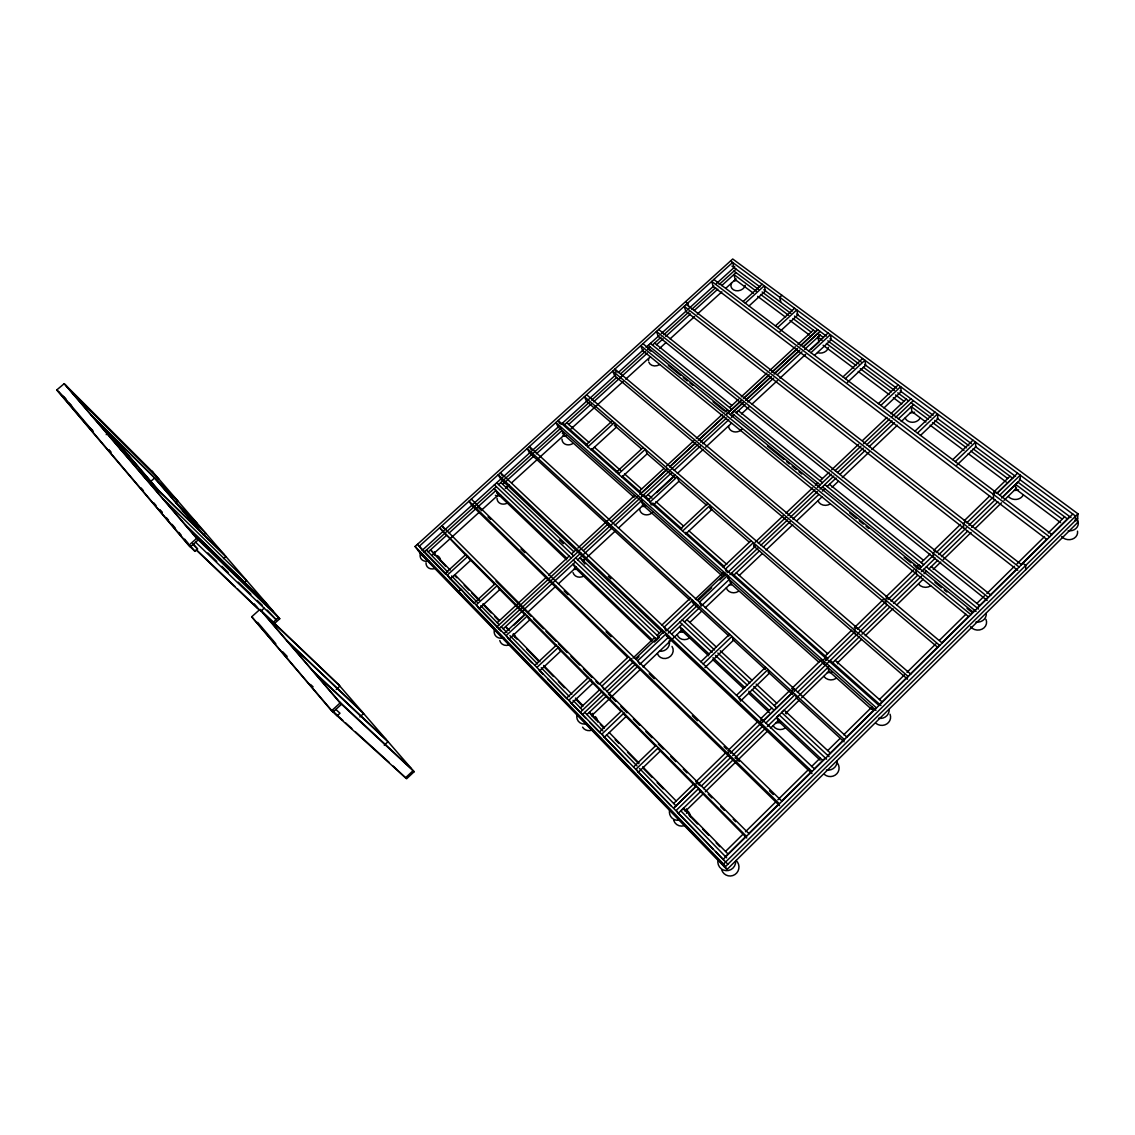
<?xml version="1.0" encoding="UTF-8"?>
<svg xmlns="http://www.w3.org/2000/svg" width="1135" height="1135" viewBox="0 0 1135 1135"><rect width="100%" height="100%" fill="white"/><g stroke="black" fill="none" stroke-linecap="round" stroke-linejoin="round"><path stroke-width="1.5" d="M1025.685 569.742L1025.742 565.414L1022.975 563.272M1075.271 520.71L1075.611 516.127L730.585 260.922M1077.966 513.8L1077.271 522.923L726.982 869.538L421.113 554.348L415.084 546.474L732.713 258.993L1077.966 513.8L723.548 864.047L726.982 869.538M1077.612 518.383L725.279 866.814L418.12 550.432M725.52 851.449L742.971 834.239M745.454 831.785L775.361 802.289M777.844 799.82L808.985 769.09M811.482 766.636L820.208 758.038M827.727 750.604L840.042 738.445M843.731 734.799L872.049 706.864L872.602 709.247M879.455 699.529L904.51 674.8M907.021 672.331L935.822 643.9M939.581 640.183L965.899 614.234M976.866 603.394L984.385 595.974M986.897 593.506L1014.463 566.294M1016.974 563.825L1044.541 536.614M1048.3 532.911L1064.602 516.836M725.449 856.57L746.731 835.544M749.157 833.147L777.901 804.772M781.604 801.097L811.568 771.516M814.05 769.062L825.287 757.967M827.812 755.484L843.872 739.623M846.313 737.211L874.688 709.191M879.625 704.31L907.163 677.098M909.66 674.63L938.503 646.141M942.206 642.481L968.595 616.433M972.255 612.815L974.766 610.332M977.192 607.977L987.095 598.159M989.606 595.676L1015.953 569.671M1020.933 564.733L1047.307 538.699M1050.953 535.096L1069.709 516.581M723.633 858.883L1072.802 514.056M701.004 791.152L678.276 813.284L676.318 810.291L698.777 788.399L700.607 791.506M703.53 788.697L732.529 760.407M735.054 757.953L765.316 728.443M767.288 726.514L829.047 666.302M1002.233 497.414L1020.223 479.878L1020.237 475.168L999.736 495.144M728.032 854.017L683.369 808.347L680.83 810.83L726.698 857.847M820.08 760.166L778.071 720.81L776.723 717.334L779.192 714.922L826.606 759.187M832.75 662.698L859.365 636.749M861.905 634.266L889.797 607.083M893.6 603.366L921.492 576.169M924.032 573.7L926.557 571.231M928.941 568.919L937.709 560.364M941.468 556.689L967.786 531.024M971.546 527.364L997.864 501.698M1001.637 498.038L1017.925 482.148L1067.368 518.894M702.806 794.23L685.256 811.355L683.369 808.347M705.303 791.79L767.984 730.628M770.495 728.188L779.277 719.618M785.463 713.574L799.111 700.267M801.58 697.855L828.862 671.239L827.869 667.465M837.559 662.769L861.508 639.388M865.281 635.699L893.018 608.644M896.806 604.955L923.28 579.12M933.211 569.429L940.802 562.024M943.327 559.555L971.134 532.428M974.937 528.726L1001.481 502.819M1004.007 500.351L1016.648 488.022M673.651 803.481L693.783 783.888M696.294 781.433L725.222 753.285M727.748 750.831L757.939 721.463M760.45 719.008L771.772 707.999M774.24 705.601L789.18 691.073M791.663 688.647L821.527 659.591M825.202 656.016L851.761 630.166M854.3 627.698L883.385 599.394M885.91 596.925L913.746 569.855M916.271 567.386L918.811 564.932L921.379 567.018L822.506 486.787M921.166 562.634L930.047 553.994M933.85 550.291L960.494 524.37M964.296 520.667L989.663 495.981M993.48 492.278L1009.966 476.232M856.67 627.513L854.244 629.882L855.152 633.812M887.641 597.379L885.229 599.72L885.953 603.806M918.328 567.5L915.931 569.827L916.498 574.069M935.467 550.816L933.098 553.128L933.552 557.441M965.743 521.348L963.388 523.646L963.672 528.101M995.75 492.136L993.409 494.42L993.536 499.017M673.906 807.808L696.351 785.959M763.387 720.711L792.727 692.151M997.083 493.143L1017.57 473.196M674.772 807.155L696.351 786.144M698.692 783.845L728.074 755.243M730.174 753.2L791.663 693.343M794.074 690.988L824.024 661.818M825.812 660.088L854.286 632.351M857.535 629.187L885.938 601.536M887.996 599.535L915.931 572.338M918.853 569.486L933.694 555.043M936.233 552.561L963.104 526.399M966.694 522.909L992.302 497.967M997.154 493.243L1014.917 475.948M701.104 786.271L730.316 757.825M732.614 755.569L763.217 725.762M765.87 723.052L795.224 694.45L796.472 698.053M797.38 692.463L887.23 604.927M891.032 601.224L917.633 575.289M921.407 571.629L935.325 558.065M938.872 554.604L966.424 527.761M968.921 525.321L995.225 499.698M736.487 695.329L765.558 667.238M740.46 701.175L769.388 673.183L767.998 669.466L738.899 697.614L739.935 699.983M633.855 766.678L655.987 745.369M952.733 459.689L972.979 440.21M955.301 461.619L975.547 442.111L975.774 446.906L956.89 465.109M700.862 661.733L729.592 634.238M703.203 663.932L731.947 636.409L733.508 640.225L704.934 667.621M599.777 731.692L621.639 710.836M914.966 431.201L934.985 412.104M917.449 433.059L937.482 413.949L937.893 418.815L920.457 435.457M586.937 714.582L606.218 696.28M608.8 693.84L637.09 666.983M639.658 664.528L669.224 636.465M671.806 634.011L682.092 624.25M684.49 621.98L699.756 607.48M729.223 579.503L701.203 606.104L699.5 602.16L727.663 575.431L730.756 583.546L818.803 662.159M733.948 575.034L759.556 550.716M763.401 547.07L790.3 521.533M792.854 519.106L818.463 494.789M822.308 491.129L824.875 488.703M827.174 486.518L836.055 478.076M839.872 474.458L865.267 450.354M869.084 446.736L894.479 422.631M898.282 419.014L913.519 404.542M596.669 720.682L591.732 715.632L640.424 669.366M642.977 666.94L682.617 629.287M690.066 622.193L701.458 611.368M705.261 607.764L731.834 582.51M739.282 575.445L762.195 553.667M766.026 550.035L792.769 524.625M796.586 520.993L822.066 496.79M832.012 487.341L838.425 481.24M842.269 477.594L869.197 452.014M871.751 449.573L897.388 425.214M901.233 421.567L911.49 411.821M599.677 683.965L628.506 656.668M661.946 625.016L690.279 598.173M723.151 567.06L751.015 540.671M580.368 707.956L599.592 689.74M632.904 658.172L654.682 637.529M657.08 635.26L662.187 630.422M695.372 598.982L723.449 572.38M755.172 542.289L783.278 515.645M785.831 513.219L812.674 487.795M815.228 485.369L817.796 482.971M820.08 480.772L829.075 472.245M831.657 469.805L858.656 444.225M862.515 440.564L886.946 417.41M890.805 413.75L906.241 399.137M635.373 658.683L664.003 631.542M697.216 600.06L725.35 573.374M580.127 712.44L601.919 691.783M636.394 659.123L638.962 656.683M654.356 642.098L659.322 637.388L575.644 557.838M695.514 603.04L666.032 630.989L664.188 627.144L692.563 600.259L694.308 604.217M698.919 599.847L707.048 592.087M707.857 591.363L711.688 587.731M719.874 579.942L725.01 575.076M727.563 572.636L755.768 545.892M758.336 543.466L785.619 517.603M787.832 515.503L815.029 489.71M817.313 487.539L831.416 474.175M835.119 470.656L860.912 446.211M863.465 443.785L889.641 418.971M892.181 416.559L910.908 398.796M582.298 714.681L604.118 693.982M606.601 691.626L634.905 664.769M668.274 633.117L697.784 605.111M729.862 574.679L758.081 547.907M760.649 545.467L787.591 519.901M790.159 517.475L817.384 491.639M819.938 489.213L833.785 476.076M837.488 472.557L863.295 448.084M866.672 444.877L892.053 420.787M895.373 417.652L913.334 400.598M566.847 697.869L588.441 677.467M878.405 403.606L898.211 384.907M880.803 405.422L900.622 386.695L901.218 391.618L883.981 407.933M539.664 670.87L560.889 650.965L558.448 647.305L537.096 667.295M685.597 534.088L711.688 509.629L710.084 505.302L682.589 531.038M847.419 382.41L865.693 365.271L864.927 360.277L845.32 378.65M413.055 770.708L405.507 777.759L393.192 766.082M338.06 684.022L414.147 771.729L406.628 778.766L331.604 710.78L251.686 616.787L259.915 609.424L339.252 685.143M534.996 665.153L556.334 645.191M680.39 529.08L707.857 503.373M842.993 376.891L862.586 358.546M504.181 633.5L525.264 613.936M647.858 500.195L675.013 474.998M808.673 350.999L828.053 333.009M384.254 745.184L387.986 741.722L314.636 672.899M741.453 413.934L749.157 406.784M751.725 404.401L777.404 380.58M779.972 378.196L805.651 354.361M810.787 349.608L818.491 342.458M513.573 625.399L525.108 614.688M527.676 612.318L555.866 586.157M558.434 583.773L576.367 567.131M582.539 561.414L615.865 530.485M618.419 528.115L644.056 504.323M656.654 492.633L673.438 477.069M677.311 473.479L703.118 449.517M705.7 447.133L731.522 423.171M810.929 352.701L830.323 334.697L831.26 339.734L814.533 355.269M653.178 505.188L678.929 481.283L677.169 476.856L650 502.081L651.263 504.947M497.215 622.704L546.063 577.502M548.631 575.119L569.188 556.079M571.529 553.937L575.388 550.361M577.97 547.978L634.536 495.626M639.331 491.157L663.989 468.344M666.571 465.946L693.769 440.791M696.351 438.394L722.257 414.417M724.839 412.033L727.436 409.636M729.663 407.564L738.686 399.222M741.254 396.839L767.005 373.004M769.587 370.62L795.337 346.785M797.919 344.402L813.369 330.101M667.394 468.982L641.488 492.973L622.278 476.019M669.99 466.584L694.606 443.785M698.493 440.181L724.414 416.19M727.01 413.793L740.857 400.967M743.439 398.584L769.204 374.706M771.786 372.323L797.564 348.459M800.132 346.076L817.782 329.732L800.913 345.395M496.875 626.903L608.615 523.448M610.9 521.32L637.927 496.307M639.799 494.576L667.082 469.308M669.678 466.896L695.67 442.834M698.266 440.437L724.244 416.375M726.854 413.963L741.141 400.726M743.737 398.328L768.423 375.472M772.325 371.854L797.011 348.998M641.303 496.974L643.588 494.846L649.674 500.237M743.042 402.712L731.777 413.154L820.137 484.858M745.61 400.329L771.403 376.423M773.985 374.039L799.778 350.147M803.651 346.558L817.838 333.42L823.528 337.648M498.875 628.96L580.794 553.057M583.362 550.674L640.026 498.18M641.899 496.449L669.21 471.153M670.842 469.635L698.068 444.409M700.409 442.239L726.599 417.978M730.316 414.53L743.311 402.485M745.922 400.073L770.622 377.189M774.524 373.571L799.224 350.687M803.126 347.069L820.038 331.406M745.213 404.471L736.189 412.842L738.445 410.799L822.393 478.615M747.795 402.074L773.616 378.154M777.489 374.564L802.005 351.822M804.587 349.438L820.08 335.08M503.202 628.847L575.36 561.953M577.715 559.81L612.503 527.534M615.071 525.15L642.14 500.053M645.716 496.733L671.679 472.671M674.275 470.273L700.224 446.211M702.82 443.799L728.769 419.737M731.366 417.34L733.976 414.942M818.903 342.103L817.909 337.109L820.08 335.095M621.725 477.239L647.177 453.801L645.29 449.304L618.419 474.047M780.043 331.377L797.862 314.962L796.77 309.883L777.589 327.547M474.331 602.841L495.158 583.688M616.348 472.203L643.205 447.502M775.404 325.887L794.571 308.252M359.909 716.937L363.597 713.546L288.588 642.538M781.887 295.284L779.731 297.271L780.894 302.378M331.604 710.78L340.131 702.948L414.147 771.729M445.431 573.161L466.003 554.377L468.812 558.335M585.802 445.076L612.361 420.858M743.127 301.541L762.096 284.232M587.817 446.849L614.39 422.603L616.39 427.157L591.221 450.155M745.241 303.144L764.238 285.807L765.472 290.943L749.1 305.897M450.24 578.978L470.727 560.264L467.918 556.306L447.318 575.105L449.261 577.687M336.23 689.47L339.89 686.122L263.334 613.099M445.729 574.338L422.263 550.234L559.058 426.221M560.988 424.476L615.95 374.649M618.064 372.734L643.446 349.736M646.056 347.353L659.151 335.492M661.35 333.491L687.001 310.252M688.902 308.507L713.83 285.921M716.455 283.537L734.827 266.895M424.107 552.135L496.307 486.617M498.577 484.574L561.002 427.952M564.521 424.76L589.235 402.343M591.661 400.144L616.575 377.558M620.391 374.082L645.418 351.396M647.659 349.353L650.256 346.998M652.426 345.04L661.095 337.166M663.705 334.811L689.03 311.827M691.641 309.458L715.745 287.595M719.093 284.559L736.09 269.151M428.193 551.965L446.495 535.38M449.105 533.01L495.995 490.462L494.108 488.646M502.734 484.319L533.663 456.256M536.245 453.915L562.024 430.534L564.265 434.975L511.842 482.588M568.692 424.476L590.995 404.23M593.619 401.847L647.418 353.028M656.612 344.7L663.124 338.783M665.72 336.428L690.463 313.969M694.365 310.423L717.802 289.155M721.718 285.623L736.033 272.613M432.506 554.674L479.154 512.296M481.751 509.941L498.591 494.647L495.995 490.462M505.288 488.532L509.218 484.971M570.905 428.945L623.115 381.516M625.726 379.147L650.525 356.617M659.662 348.332L666.131 342.444M670.019 338.911L694.634 316.551M697.231 314.196L721.846 291.851M725.733 288.318L736.09 278.898M272.584 622.86L278.515 617.539M273.847 624.051L279.749 618.745L151.948 471.039M260.624 611.354L264.157 608.19M244.167 582.553L246.494 580.482L162.816 498.535M223.524 558.604L225.837 556.561L142.854 475.224M153.395 472.727L64.184 383.687L56.75 389.958L188.722 545.396L194.908 551.269L197.547 548.943L192.964 543.566M188.722 545.396L196.695 538.387L279.749 618.745M203.406 535.252L205.69 533.251L182.579 510.225M175.655 503.046L177.897 501.088L92.8 416.8M149.976 482.063L154.63 478.034L201.576 532.499M106.222 434.634L108.676 432.534L156.729 488.518M731.961 266.087L760.039 286.914M763.841 289.737L792.429 310.933M796.656 314.069L826.408 336.13M829.969 338.783L861.21 361.952M864.643 364.491L896.707 388.269M900.14 390.823L933.083 415.254M937.056 418.191L971.461 443.714M975.391 446.623L1015.541 476.402M1019.4 479.268L1071.014 517.546M733.962 271.081L758.535 289.34M762.124 291.993L790.868 313.373M794.486 316.055L815.597 331.746M827.784 340.812L858.996 364.009M863.253 367.173L894.479 390.383M897.771 392.838L908.667 400.925M911.093 402.741L930.828 417.41M934.8 420.361L968.907 445.7M973.092 448.822L1012.619 478.19M756.392 291.298L733.905 274.542L735.267 279.65L753.456 293.227M760.606 294.433L788.711 315.374M792.925 318.509L811.184 332.115M817.909 337.109L822.137 340.273M826.365 343.423L856.017 365.498M860.245 368.662L891.301 391.788M895.529 394.937L903.999 401.251M928.288 419.34L911.277 406.67L911.831 411.508L925.919 422.036M932.53 422.518L966.552 447.857M970.808 451.021L1007.653 478.473M1062.275 519.163L1015.612 484.404L1015.612 489.029L1060.615 522.639M757.655 296.363L785.633 317.261M789.832 320.396L809.411 335.024M823.116 345.253L854.017 368.336M858.23 371.471L889.131 394.554M893.344 397.704L901.772 404.003M930.147 425.199L963.998 450.467M968.226 453.631L1006.291 482.063M713.858 279.465L1052.017 534.585M1049.648 536.926L711.716 281.409L713.191 286.502L1046.654 539.281M685.611 301.626L687.654 303.201L688.718 306.535M686.349 304.379L1021.543 564.691M1019.145 567.046L684.192 306.337L685.81 311.316L1017.74 570.281M658.64 329.476L990.784 595.052M988.372 597.436L656.456 331.448L658.215 336.329L987.166 600.5M654.597 343.068L731.891 405.507M829.472 484.333L923.535 560.321M931.31 566.606L979.59 605.608M650.398 343.394L731.834 409.324M734.005 411.083L822.435 482.687M824.804 484.602L923.748 564.719M926.344 566.819L978.526 609.055M648.227 345.366L729.592 411.395M923.975 569.117L976.114 611.439M642.949 343.678L973.376 612.247M648.085 348.97L650.795 351.169M668.373 365.484L680.546 375.387M683.256 377.586L687.313 380.878M690.023 383.091L692.733 385.29M713.021 401.79L723.846 410.6M767.444 446.055L783.916 459.462M786.668 461.69L789.407 463.917M792.159 466.159L796.273 469.507M799.026 471.734L801.778 473.976M849.774 513.02L856.584 518.553M859.294 520.766L863.38 524.086M866.104 526.299L868.828 528.513M904.198 557.271L910.994 562.804M913.718 565.017L916.442 567.23M934.899 582.255L941.582 587.689M944.263 589.874L946.945 592.044M967.02 608.374L972.369 612.73M970.95 614.645L640.764 345.664L642.609 350.488L968.467 616.489M942.192 643.048L614.9 369.088L616.206 372.237M939.752 645.46L612.701 371.088L614.673 375.798L937.467 647.106M586.625 394.696L910.738 674.119M908.255 676.545L584.412 396.697L586.54 401.308L611.935 423.284M614.375 425.412L641.332 448.736M646.68 453.362L674.743 477.651M678.744 481.126L706.807 505.416M709.474 507.714L749.582 542.431M753.583 545.907L907.574 679.184M566.748 422.745L589.079 442.522M594.329 447.162L620.604 470.429M624.548 473.919L641.615 489.043M648.028 494.633L651.958 498.109M655.902 501.599L683.483 526.016M688.732 530.669L726.811 564.379M736.303 572.792L827.628 653.647M835.176 660.329L882.108 701.87M562.605 422.986L587.59 445.147M591.534 448.651L618.334 472.515M652.824 503.046L681.851 528.797M685.81 532.315L724.456 566.606M731.649 572.991L827.713 658.243M830.224 660.471L880.959 705.488M878.987 705.459L558.136 420.489L559.64 423.497M876.49 707.928L555.895 422.518L558.179 427.015L724.868 575.629M727.507 577.985L875.993 710.368M562.322 433.244L634.11 497.343M721.321 575.119L643.077 505.259L641.147 501.003M828.919 671.182L871.609 709.304M335.052 713.333L342.813 720.37M345.395 722.711L351.85 728.571M355.723 732.089L389.319 762.564M335.846 709.432L339.989 713.234L337.166 715.83L332.626 710.482M846.951 737.112L529.421 446.495L531.038 449.432M310.493 684.462L313.09 686.845M844.426 739.594L527.165 448.538L529.591 452.922L689.825 600.089M692.421 602.486L728.897 635.983M732.813 639.572L765.373 669.494M767.984 671.877L792.727 694.62L791.45 690.988L793.933 688.59L794.77 691.002M796.586 698.153L844.142 741.836M287.183 656.441L282.643 651.731M686.874 619.71L716.398 647.134M720.243 650.724L752.335 680.532M756.18 684.107L776.709 703.189M830.309 753.016L784.143 710.099L781.66 712.51L829.117 756.704M682.22 619.866L714.582 650.014M717.831 653.036L749.88 682.901M753.725 686.476L776.709 707.899M339.393 701.742L411.069 768.423M679.822 622.136L712.156 652.327M715.405 655.363L747.44 685.27M752.25 689.768L774.24 710.297M251.686 616.787L332.995 712.042L341.522 704.225L261.391 610.829M709.134 654.086L679.695 626.534L681.511 630.336L708.651 655.76M712.979 657.676L744.986 687.64M748.83 691.229L769.303 710.397M776.723 717.334L822.79 760.45M712.539 659.407L743.553 688.463M748.717 693.315L769.402 712.681M312.579 670.501L386.056 739.495M814.618 769.033L500.478 472.699L502.195 475.565M608.289 576.367L610.857 578.793M812.078 771.545L498.208 474.756L500.79 479.041L663.649 633.174M666.202 635.614L811.993 773.602M500.833 482.517L573.842 551.766M659.492 632.99L580.042 557.64L584.865 564.081M286.587 640.211L361.724 711.375M559.541 540.047L563.371 543.679M496.676 482.772L573.586 555.88M494.42 484.815L571.26 558.037M573.303 559.995L656.91 639.658M196.993 550.347L234.931 586.497M237.456 588.909L257.688 608.204M196.213 549.978L259.362 610.148M494.037 488.674L566.862 558.236M652.284 639.814L573.047 564.138L575.346 568.11L651.703 641.119M496.648 492.874L566.635 559.796M192.936 544.545L197.547 548.943M159.709 509.856L162.234 512.268M207.918 552.958L216.757 561.47M221.807 566.337L228.121 572.423M238.222 582.156L250.849 594.314M257.163 600.401L262.228 605.253M267.278 610.119L276.145 619.667L195.589 542.204M185.076 524.512L266.016 603.082M186.835 526.569L267.704 605.026M192.879 533.62L273.421 611.651M471.309 499.116L781.987 801.253M477.849 506.99L481.651 510.693M488.007 516.879L490.533 519.348M520.993 548.999L524.81 552.702M564.152 590.995L567.954 594.712M606.033 631.769L611.112 636.707M649.192 673.764L654.271 678.716M692.35 715.774L697.415 720.711M724.073 746.66L726.613 749.128M735.466 757.754L739.254 761.429M769.487 790.868L773.275 794.543M111.145 452.17L108.676 449.786L110.265 451.659M779.419 803.793L469.025 501.188L471.763 505.345L627.74 657.534M630.28 660.002L779.546 805.651M90.133 427.952L92.659 430.42M141.18 473.281L224.233 554.717M69.022 403.109L71.533 405.578M56.75 389.958L65.844 398.867M111.457 438.578L128.808 455.986M174.152 500.436L197.334 523.59M120.154 448.736L137.463 466.074M91.24 414.984L176.407 499.357M71.562 392.015L158.943 479.14M749.057 833.785L441.912 525.746L443.842 528.442M495.995 581.163L530.953 616.248M533.45 618.759L543.438 628.79M545.935 631.287L555.923 641.318M558.42 643.815L567.159 652.597M570.905 656.356L579.644 665.124M583.39 668.884L592.13 677.652M595.875 681.411L598.372 683.923M608.36 693.939L615.851 701.458M620.845 706.467L627.087 712.737M633.33 719.008L639.572 725.265M645.829 731.536L652.072 737.793M658.314 744.063L663.308 749.072M670.799 756.591L675.793 761.599M683.284 769.119L687.03 772.878M695.769 781.646L699.515 785.406M708.24 794.174L711.971 797.919M720.697 806.673L724.442 810.433M733.167 819.186L735.664 821.697M746.461 836.339L439.6 527.832L466.201 555.71M468.698 558.221L494.903 584.582M498.634 588.341L524.838 614.702M527.846 617.724L556.022 646.07M558.519 648.582L588.455 678.702M590.767 681.028L620.888 711.319M623.385 713.83L655.817 746.461M658.002 748.66L695.741 786.612M698.195 789.08L746.802 837.985M450.24 570.04L430.505 549.865L445.743 566.365M455.178 575.09L479.835 600.316M483.538 604.104L499.57 620.505M509.331 630.365L505.657 626.605L507.43 629.074M513.006 634.124L539.976 661.705M543.651 665.465L571.841 694.294M575.516 698.053L582.879 705.573M604.274 727.464L589.391 712.255L591.732 715.632M609.24 732.543L638.991 762.975M642.708 766.778L676.19 801.012M454.341 575.175L456.795 577.687M464.172 585.234L469.095 590.257M471.55 592.768L478.927 600.316M482.602 604.09L491.214 612.886M494.903 616.66L498.577 620.434M513.204 635.302L516.865 639.048M526.64 649.036L538.841 661.521M543.722 666.515L553.497 676.517M558.377 681.511L564.478 687.753M575.473 698.99L582.794 706.495M600.372 724.47L604.075 728.273M615.184 739.637L618.887 743.425M627.527 752.264L638.636 763.628M643.573 768.679L652.214 777.518M657.151 782.568L663.322 788.882M688.973 815.129L697.614 823.967M702.565 829.018L708.737 835.332M716.142 842.908L719.845 846.71M426.419 550.035L447.914 572.168M451.602 575.956L477.48 602.486M480.743 605.721L499.201 624.747M501.259 626.747L506.948 632.578M509.885 635.586L537.564 663.961M541.239 667.735L569.401 696.606M573.076 700.366L582.539 710.184M584.752 712.354L602.813 730.869M606.487 734.615L637.019 765.912M639.459 768.423L676.049 805.921M417.41 544.374L727.861 864.246M449.432 578.155L456.724 585.646M457.405 586.355L461.108 590.157M464.243 593.378L474.132 603.536M478.374 607.892L500.975 631.117M508.366 638.721L531.804 662.783M539.196 670.388L542.899 674.19M547.836 679.255L566.762 698.706M571.26 703.331L574.963 707.133M575.402 707.587L586 718.483M589.703 722.271L600.103 732.983M603.82 736.785L623.583 757.088M624.207 757.74L627.981 761.613M637.756 771.672L665.564 800.232M666.217 800.899L671.04 805.864M677.921 812.93L713.064 849.051M715.532 851.576L723.619 859.89M415.084 546.474L723.548 864.047M156.034 479.424L202.938 533.847M110.237 434.081L158.247 490.008M259.915 609.424L340.131 702.948M254.197 603.863L257.645 607.878M65.816 385.304L198.242 539.877L190.269 546.871L58.396 391.575M64.184 383.687L196.695 538.387M257.617 622.335L275.805 643.701M63.319 396.399L93.07 431.413M141.123 487.979L143.407 490.66M153.707 502.791L156.006 505.486M159.425 509.516L161.723 512.211M166.292 517.603L168.59 520.298M172.023 524.327L175.457 528.371M178.89 532.414L181.174 535.11M184.608 539.153L188.041 543.183M190.325 545.878L194.908 551.269M419.95 552.319L422.944 556.235M422.263 550.234L419.241 546.275L732.657 262.455L734.019 267.619M461.633 595.251L458.753 591.434L461.122 589.278L463.023 591.832M722.768 864.232L724.485 866.97M696.365 786.825L695.145 784.739L697.684 782.27L698.905 784.356M638.991 663.294L637.615 660.854L666.273 633.67L668.174 637.459M729.181 756.506L727.535 753.214L730.06 750.76L731.139 752.973M761.103 725.421L759.641 721.959L762.138 719.533L763.103 721.846M726.485 571.827L725.449 569.103L753.342 542.672L754.747 546.9M824.081 664.074L822.989 660.3L825.443 657.917L826.152 660.442M837.545 763.231A8.867 8.541 3.6 0 1 824.421 774.453M837.034 760.89A8.966 8.612 2.2 0 1 826.394 769.984M985.946 619.299A8.91 7.973 5.6 0 1 982.03 629.159A8.91 7.973 5.6 0 1 970.524 626.733M986.187 613.297A9.009 8.044 5 0 1 975.93 622.037M1077.526 531.166A8.938 7.647 5.4 0 1 1072.206 539.168A8.938 7.647 5.4 0 1 1061.651 536.571M1076.363 518.511A9.037 7.704 5 0 1 1077.158 527.094A9.037 7.704 5 0 1 1068.191 530.769M890.053 714.255A8.881 8.342 5.1 0 1 876.021 723.392M889.131 709.332A8.981 8.413 4.2 0 1 878.632 718.299M736.076 860.443A8.938 8.839 -66.4 0 1 734.884 874.574A8.938 8.839 -66.4 0 1 721.676 869.836M735.707 861.153A9.037 8.924 -61.7 0 1 725.989 870.644A9.037 8.924 -61.7 0 1 718.044 859.777M689.2 638.239A8.2 7.519 -23.9 0 1 677.184 634.649M683.724 631.698A8.285 7.59 -24 0 1 679.482 632.067M835.942 678.46A8.612 8.03 -4.9 0 1 823.953 676.46M831.884 672.119A8.711 8.101 -5.5 0 1 827.372 672.473M837.219 661.691A8.711 8.101 -5.5 0 1 837.687 663.762M507.799 502.777A7.576 6.427 -31.6 0 1 500.521 503.585A7.576 6.427 -31.6 0 1 497.059 498.166M506.394 486.518A7.647 6.455 -31.5 0 1 506.593 488.234M500.932 495.385A7.647 6.455 -31.5 0 1 495.371 495.342M672.034 646.397A8.215 7.576 -26.9 0 1 668.401 657.676A8.215 7.576 -26.9 0 1 657.364 653.49M669.182 640.793A8.314 7.633 -26.9 0 1 659.392 651.164M785.122 728.145A8.612 8.215 -11 0 1 773.205 725.989M780.469 722.3A8.711 8.285 -11.7 0 1 775.957 722.64M785.973 711.688A8.711 8.285 -11.7 0 1 786.413 713.802M930.643 585.873A8.626 7.704 -0.3 0 1 918.584 584.128M745.312 285.296A7.406 5.959 -16.6 0 1 735.693 290.659A7.406 5.959 -16.6 0 1 731.692 282.587M735.82 280.7A7.477 6.001 -16.8 0 1 733.905 280.756M920.201 417.978A8.158 6.881 -6.5 0 1 912.512 422.277A8.158 6.881 -6.5 0 1 905.163 418.035M914.597 412.218A8.243 6.923 -6.8 0 1 910.355 412.714M584.227 575.814A7.874 6.952 -30.1 0 1 573.019 572.565M583.376 559.484A7.959 7.009 -30.1 0 1 583.645 561.314M575.871 569.33A7.959 7.009 -30.1 0 1 573.87 569.273M595.293 716.596A8.328 7.704 -39.7 0 1 597.677 722.03M591.69 730.188A8.328 7.704 -39.7 0 1 582.581 727.152M592.825 713.319A8.427 7.761 -39.4 0 1 593.108 715.376M587.036 723.605A8.427 7.761 -39.4 0 1 577.062 714.539M1023.273 494.959A8.654 7.392 1.2 0 1 1016.378 499.414A8.654 7.392 1.2 0 1 1008.391 496.506M1018.592 489.838A8.754 7.448 0.9 0 1 1014.094 490.306M572.905 443.501A7.505 6.313 -26.6 0 1 565.613 444.367A7.505 6.313 -26.6 0 1 562.009 439.146M571.997 426.93A7.576 6.342 -26.6 0 1 572.239 428.59M566.734 435.599A7.576 6.342 -26.6 0 1 562.917 436.053M513.928 633.685A7.988 7.065 -38.1 0 1 514.864 637.288M508.991 644.964A7.988 7.065 -38.1 0 1 499.769 640.551M503.67 637.771A8.073 7.108 -37.9 0 1 496.265 636.508A8.073 7.108 -37.9 0 1 494.491 629.471M741.95 429.314A7.761 6.611 -16.8 0 1 733.664 431.74A7.761 6.611 -16.8 0 1 728.599 426.136M652.809 512.211A7.817 6.824 -23.6 0 1 644.481 514.609A7.817 6.824 -23.6 0 1 639.629 508.693M645.631 505.983A7.888 6.867 -23.6 0 1 641.615 506.409M687.753 811.071A8.725 8.442 -45.7 0 1 690.463 816.973M684.348 825.67A8.725 8.442 -45.7 0 1 673.651 820.222M686.363 808.858A8.825 8.527 -44.6 0 1 686.505 813.341M678.29 820.293A8.825 8.527 -44.6 0 1 669.622 809.908M738.431 591.363A8.172 7.406 -17.7 0 1 726.329 587.958M731.394 584.823A8.257 7.463 -17.9 0 1 729.266 584.766M437.216 555.625A7.69 6.512 -37.3 0 1 440.536 561.243M434.79 568.507A7.69 6.512 -37.3 0 1 426.008 562.733M434.606 551.723A7.761 6.555 -37.2 0 1 434.407 555.327M428.931 560.818A7.761 6.555 -37.2 0 1 421.95 559.739A7.761 6.555 -37.2 0 1 420.447 553.185M828.465 347.338A7.746 6.399 -12.4 0 1 817.54 352.659M830.267 503.912A8.144 7.136 -10.3 0 1 818.023 500.833M659.591 364.576A7.448 6.143 -20.9 0 1 648.809 362.136M648.525 360.547A7.448 6.143 -20.9 0 1 648.738 358.901M658.314 747.71L636.167 769.048L638.31 772.226L660.329 751.001L658.314 747.71M623.895 713.106L602.018 733.976L604.317 737.296L626.066 716.525L623.895 713.106M630.734 658.839L601.876 686.178L604.146 689.697L632.833 662.499L630.734 658.839M590.626 679.652L569.018 700.082L571.458 703.53L592.938 683.213L590.626 679.652M527.293 615.993L506.196 635.572L508.891 639.26L529.875 619.767L527.293 615.993M499.84 589.547L479.098 608.644L476.289 604.856L497.144 585.674L499.84 589.547"/></g></svg>
